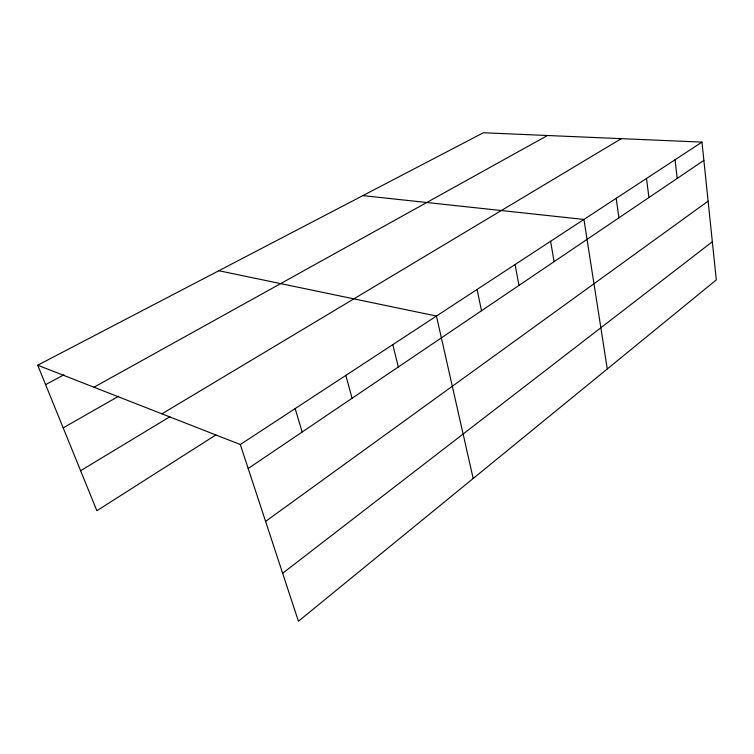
<?xml version="1.0" encoding="UTF-8"?>
<svg xmlns="http://www.w3.org/2000/svg" width="754" height="754" viewBox="0 0 754 754"><rect width="100%" height="100%" fill="white"/><g stroke="black" fill="none" stroke-linecap="round" stroke-linejoin="round"><path stroke-width="1.13" d="M282.646 573.266L712.332 241.761M265.587 521.4L708.11 201.148M248.189 468.507L703.868 160.385M240.3 444.521L701.974 142.12L716.3 279.913L298.424 621.239L240.3 444.521L37.7 365.2L483.389 132.761L701.974 142.12M215.814 434.973L96.88 510.722L37.7 365.2M80.603 470.703L169.961 416.708M161.931 413.833L621.315 138.67M63.185 427.867L118.717 396.208M93.967 387.226L547.479 135.503M45.608 384.644L63.93 374.813M362.872 195.616L583.935 219.442L607.281 368.96M218.83 270.733L436.434 316.049L473.182 478.498M295.163 408.593L302.166 432.014M345.841 375.398L352.061 398.272M392.796 344.635L398.338 366.981M477.094 289.423L481.495 310.752M515.057 264.55L518.978 285.408M550.599 241.28L554.096 261.666M616.178 198.311L618.94 217.812M646.498 178.462L648.94 197.529M675.047 159.763L677.196 178.415"/></g></svg>
